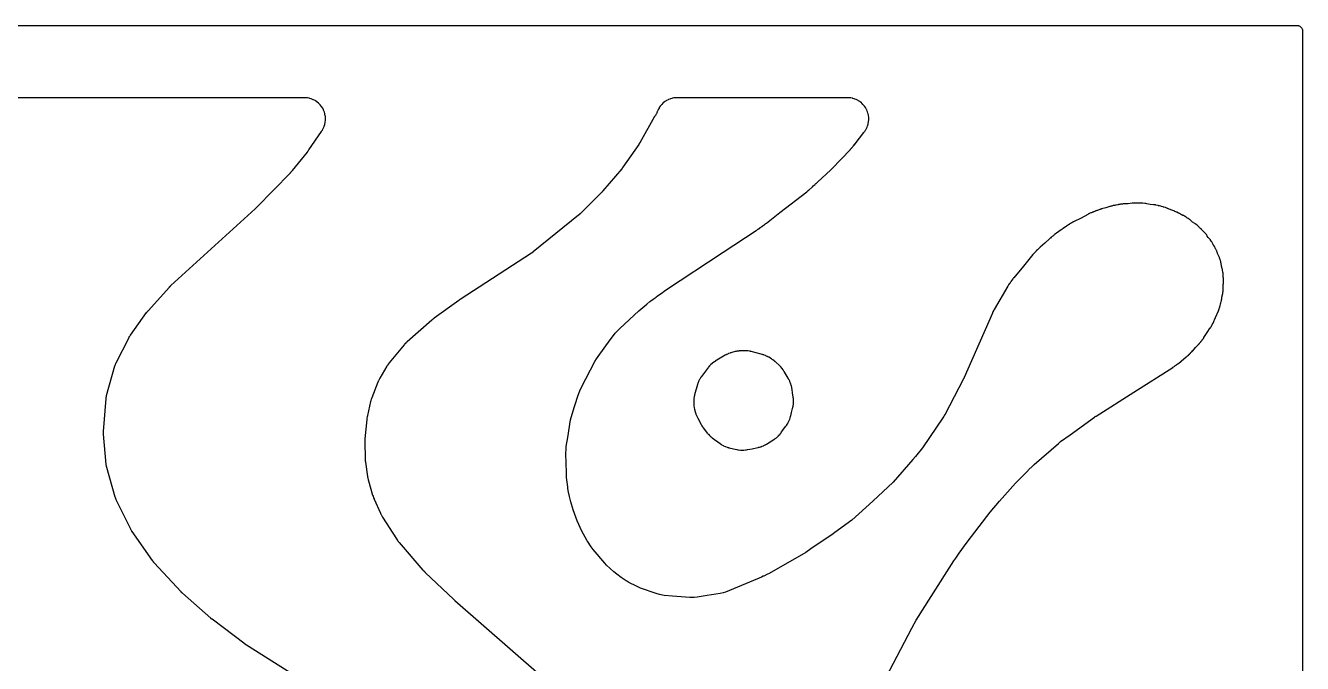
# Model space of a CAD drawing. Header units: millimetres. Extents: x 0 to 300, y 0 to 300.
# Drawn here: x 150 to 300, y 225 to 300.1 of the extents above; entities that cross this region are included whole.
import ezdxf

# ---------------------------------------------------------------- set-up
doc = ezdxf.new("R2010")
doc.units = ezdxf.units.MM
doc.layers.add('CUT', color=7, linetype='CONTINUOUS')

msp = doc.modelspace()

# ---------------------------------------------------------------- linework, layer by layer
at = {"layer": 'CUT'}
for points in [[(1.4375, 300.0625), (298.5476, 300.0625), (299.4329, 300.0625), (299.5063, 300.0589), (299.5645, 300.0503), (299.6216, 300.036), (299.6769, 300.0162), (299.7301, 299.991), (299.7805, 299.9608), (299.8278, 299.9257), (299.8714, 299.8863), (299.9108, 299.8427), (299.9459, 299.7954), (299.9761, 299.745), (300.0013, 299.6918), (300.0211, 299.6365), (300.0354, 299.5794), (300.044, 299.5212), (300.0476, 299.4478), (300.0476, 298.5625), (300.0476, 1.4375)], [(191.7702, 217.1876), (175.9611, 227.1749), (175.9532, 227.1799), (175.9348, 227.1918), (175.927, 227.1969), (175.9175, 227.2032), (175.9097, 227.2084), (175.8916, 227.2207), (175.8839, 227.2259), (175.872, 227.2342), (175.8643, 227.2395), (175.8465, 227.2521), (175.8389, 227.2576), (175.8296, 227.2643), (175.822, 227.2698), (175.8045, 227.2828), (175.7969, 227.2884), (171.9071, 230.225), (171.9014, 230.2293), (171.8882, 230.2395), (171.8825, 230.2438), (171.8693, 230.2542), (171.8623, 230.2597), (171.8461, 230.2725), (171.8392, 230.2781), (171.8287, 230.2866), (171.822, 230.2922), (171.8063, 230.3052), (171.7996, 230.3108), (171.7959, 230.3139), (171.788, 230.3206), (171.7696, 230.3365), (171.7618, 230.3434), (168.4379, 233.2869), (168.4294, 233.2946), (168.4095, 233.3126), (168.4011, 233.3204), (168.3909, 233.3299), (168.3826, 233.3377), (168.3633, 233.3561), (168.3551, 233.3641), (168.3426, 233.3764), (168.3344, 233.3845), (168.3156, 233.4034), (168.3076, 233.4116), (168.2979, 233.4216), (168.29, 233.4299), (168.2716, 233.4493), (168.2638, 233.4577), (165.1124, 236.88), (165.1024, 236.891), (165.0794, 236.9169), (165.0696, 236.9281), (165.0577, 236.9418), (165.0481, 236.9531), (165.0259, 236.9798), (165.0165, 236.9913), (165.0022, 237.0091), (164.9929, 237.0207), (164.9716, 237.0481), (164.9626, 237.0599), (164.9517, 237.0744), (164.9428, 237.0863), (164.9224, 237.1144), (164.9138, 237.1265), (162.5063, 240.556), (162.5023, 240.5618), (162.4928, 240.5756), (162.4887, 240.5815), (162.4877, 240.5829), (162.4724, 240.6064), (162.4373, 240.6616), (162.4255, 240.6809), (162.4088, 240.7104), (162.3701, 240.7822), (162.354, 240.8135), (160.6554, 244.2793), (160.651, 244.2884), (160.6444, 244.3023), (160.628, 244.3387), (160.6019, 244.4003), (160.5908, 244.428), (160.5902, 244.4296), (160.5799, 244.4576), (160.5579, 244.521), (160.5457, 244.5589), (160.5413, 244.5737), (160.5385, 244.5832), (159.5364, 248.0871), (159.5335, 248.0972), (159.5292, 248.1129), (159.5191, 248.1538), (159.5036, 248.2231), (159.4973, 248.254), (159.4969, 248.2557), (159.4917, 248.2868), (159.4811, 248.357), (159.4758, 248.3988), (159.4741, 248.415), (159.4731, 248.4255), (159.1469, 251.9877), (159.1461, 251.9973), (159.1446, 252.0155), (159.1429, 252.0414), (159.1412, 252.0736), (159.1402, 252.1026), (159.1397, 252.1283), (159.1395, 252.1411), (159.1395, 252.1467), (159.1398, 252.1758), (159.1416, 252.241), (159.1434, 252.2797), (159.1445, 252.2946), (159.1452, 252.3043), (159.4603, 256.1934), (159.4612, 256.2041), (159.4628, 256.2208), (159.4678, 256.2637), (159.478, 256.3358), (159.4832, 256.3678), (159.4835, 256.3695), (159.4897, 256.4013), (159.5051, 256.4724), (159.5153, 256.5144), (159.5196, 256.5306), (159.5224, 256.541), (160.503, 260.0439), (160.5061, 260.0545), (160.5109, 260.0709), (160.5243, 260.113), (160.5487, 260.1833), (160.5602, 260.2144), (160.5608, 260.216), (160.5734, 260.2467), (160.6029, 260.315), (160.6215, 260.3551), (160.629, 260.3704), (160.6339, 260.3803), (162.157, 263.3834), (162.1602, 263.3896), (162.1677, 263.4042), (162.1709, 263.4104), (162.1717, 263.4119), (162.1849, 263.4361), (162.2165, 263.4919), (162.2278, 263.511), (162.2455, 263.5391), (162.2897, 263.6058), (162.3092, 263.6342), (164.2167, 266.2911), (164.2241, 266.3013), (164.2416, 266.325), (164.2492, 266.3351), (164.2584, 266.3472), (164.2661, 266.3571), (164.2841, 266.3802), (164.2919, 266.39), (164.3041, 266.405), (164.312, 266.4148), (164.3308, 266.4373), (164.3388, 266.447), (164.3488, 266.4586), (164.357, 266.4681), (164.3764, 266.4902), (164.3847, 266.4995), (166.921, 269.3085), (166.9283, 269.3165), (166.9455, 269.335), (166.9529, 269.3429), (166.962, 269.3525), (166.9695, 269.3603), (166.9871, 269.3784), (166.9946, 269.3862), (167.0064, 269.398), (167.0141, 269.4056), (167.0321, 269.4233), (167.0399, 269.4309), (167.0494, 269.44), (167.0573, 269.4474), (167.0757, 269.4647), (167.0837, 269.472), (176.973, 278.5045), (176.979, 278.5101), (177.0207, 278.5492), (177.027, 278.5552), (177.0782, 278.6047), (177.0843, 278.6107), (177.1242, 278.6504), (177.1307, 278.6569), (181.1258, 282.756), (181.1354, 282.766), (181.1966, 282.8317), (181.2059, 282.842), (181.2808, 282.9262), (181.2898, 282.9367), (181.3479, 283.0052), (181.3567, 283.0158), (183.1105, 285.1827), (183.1183, 285.1925), (183.1679, 285.2565), (183.1755, 285.2664), (183.2362, 285.3481), (183.2435, 285.3582), (183.2905, 285.4243), (183.2976, 285.4345), (184.7809, 287.6153), (184.789, 287.6277), (184.8411, 287.7084), (184.8489, 287.7209), (184.879, 287.7702), (184.8938, 287.7958), (184.9844, 287.9622), (185.0101, 288.0154), (185.0829, 288.1875), (185.1032, 288.243), (185.1587, 288.4214), (185.1735, 288.4786), (185.2111, 288.6617), (185.2202, 288.7201), (185.2397, 288.9059), (185.243, 288.9649), (185.2441, 289.1518), (185.2415, 289.2108), (185.2243, 289.3969), (185.2159, 289.4554), (185.1804, 289.6388), (185.1663, 289.6963), (185.113, 289.8753), (185.0933, 289.9311), (185.0226, 290.104), (184.9975, 290.1576), (184.9101, 290.3227), (184.88, 290.3735), (184.7767, 290.5293), (184.7417, 290.5769), (184.6236, 290.7217), (184.5841, 290.7656), (184.4523, 290.8982), (184.4087, 290.938), (184.2645, 291.0569), (184.2171, 291.0922), (184.062, 291.1964), (184.0114, 291.2269), (183.8467, 291.3153), (183.7934, 291.3406), (183.6208, 291.4124), (183.5652, 291.4324), (183.3865, 291.4868), (183.3291, 291.5012), (183.1459, 291.5378), (183.0874, 291.5465), (182.8989, 291.5652), (182.8694, 291.5673), (182.8118, 291.5702), (182.797, 291.5707), (182.701, 291.5731), (182.6862, 291.5733), (123.3608, 291.5733)], [(251.1285, 223.4268), (254.1497, 229.1794), (254.6546, 230.1228), (256.4031, 232.8923), (259.0604, 237.1011), (259.2972, 237.4287), (259.7057, 237.9938), (260.5402, 239.1483), (261.1559, 239.9825), (263.3498, 242.8216), (264.4456, 244.1054), (266.0167, 245.9019), (266.338, 246.2421), (266.7913, 246.7222), (267.6457, 247.5716), (267.802, 247.727), (267.8699, 247.7946), (267.9072, 247.8316), (268.2923, 248.2045), (268.5354, 248.44), (271.3658, 250.909), (271.4852, 251.0068), (271.5019, 251.0206), (271.5137, 251.0302), (271.6234, 251.1201), (272.7323, 251.9215), (275.604, 253.9968), (275.7001, 254.0636), (275.744, 254.0942), (275.7732, 254.1145), (275.7983, 254.132), (280.2355, 256.9577), (284.814, 259.8533), (284.8281, 259.8625), (284.9189, 259.9235), (284.9327, 259.9331), (285.0066, 259.9859), (285.0445, 260.0129), (285.058, 260.0229), (285.1406, 260.0854), (285.1782, 260.1112), (285.195, 260.1231), (285.3301, 260.2227), (285.3464, 260.2352), (285.4513, 260.3183), (285.4672, 260.3314), (285.784, 260.6006), (286.3908, 261.0869), (286.4063, 261.0998), (286.5055, 261.1849), (286.5206, 261.1983), (286.6414, 261.3093), (286.6472, 261.3148), (286.6508, 261.3181), (286.6654, 261.332), (286.759, 261.424), (286.7731, 261.4384), (286.7885, 261.4546), (286.8885, 261.5457), (286.9038, 261.5602), (287.0264, 261.6802), (287.0412, 261.6952), (287.1356, 261.7942), (287.1498, 261.8097), (287.4822, 262.184), (287.8402, 262.5599), (287.8478, 262.5681), (287.9004, 262.6254), (287.9081, 262.634), (287.9418, 262.6722), (287.9577, 262.691), (287.959, 262.6926), (287.9664, 262.7013), (288.0626, 262.8199), (288.0771, 262.8386), (288.1016, 262.8713), (288.1082, 262.8803), (288.1408, 262.9256), (288.1661, 262.9541), (288.174, 262.9632), (288.2248, 263.0227), (288.2325, 263.0319), (288.2623, 263.0683), (288.2771, 263.0872), (288.3712, 263.2121), (288.3853, 263.2316), (288.4121, 263.2702), (288.4189, 263.2802), (288.4621, 263.3454), (288.4687, 263.3555), (288.8409, 263.9417), (289.2176, 264.4889), (289.2255, 264.5007), (289.2756, 264.5773), (289.2832, 264.5892), (289.3123, 264.636), (289.3266, 264.6603), (289.3441, 264.6917), (289.4158, 264.8202), (289.429, 264.8451), (289.4535, 264.8943), (289.4597, 264.907), (289.4845, 264.9598), (289.4934, 264.9746), (289.5013, 264.9883), (289.5315, 265.0419), (289.5463, 265.0698), (289.6373, 265.2533), (289.6506, 265.2819), (289.675, 265.3384), (289.6811, 265.3529), (289.7193, 265.448), (289.7249, 265.4628), (289.818, 265.7135), (290.1658, 266.5018), (290.1717, 266.5156), (290.209, 266.6062), (290.2145, 266.6203), (290.2356, 266.6752), (290.2456, 266.7037), (290.3063, 266.8899), (290.3092, 266.8996), (290.3109, 266.9049), (290.3195, 266.9339), (290.3349, 266.991), (290.3387, 267.0056), (290.3619, 267.1013), (290.3653, 267.116), (290.4024, 267.2876), (290.4046, 267.2937), (290.4088, 267.3054), (290.4353, 267.3815), (290.4393, 267.3932), (290.4542, 267.4393), (290.4614, 267.4631), (290.5042, 267.6162), (290.5156, 267.6645), (290.5457, 267.8206), (290.5498, 267.8451), (290.557, 267.893), (290.5587, 267.9053), (290.569, 267.9852), (290.5705, 267.9975), (290.5845, 268.1275), (290.6734, 268.5356), (290.6766, 268.5513), (290.6961, 268.6541), (290.6989, 268.67), (290.709, 268.732), (290.7133, 268.7639), (290.7356, 268.9719), (290.7382, 269.004), (290.7416, 269.0667), (290.7422, 269.0828), (290.745, 269.1874), (290.7452, 269.2035), (290.7451, 269.6169), (290.7564, 269.7213), (290.7577, 269.7346), (290.7651, 269.8212), (290.7661, 269.8345), (290.7693, 269.8867), (290.7704, 269.9134), (290.7736, 270.0847), (290.7721, 270.1382), (290.76, 270.3092), (290.7575, 270.3358), (290.7515, 270.3877), (290.7498, 270.4009), (290.745, 270.4361), (290.7449, 270.4982), (290.7448, 270.5119), (290.7427, 270.6008), (290.7423, 270.6145), (290.7398, 270.6679), (290.7379, 270.6952), (290.7219, 270.8698), (290.7144, 270.924), (290.6889, 271.0622), (290.6876, 271.0754), (290.6644, 271.2645), (290.6542, 271.3231), (290.6123, 271.5091), (290.605, 271.5379), (290.5895, 271.5939), (290.5853, 271.6081), (290.5571, 271.7006), (290.5526, 271.7148), (290.528, 271.789), (290.4814, 272.0779), (290.479, 272.0917), (290.4623, 272.1813), (290.4596, 272.1951), (290.4484, 272.2487), (290.442, 272.276), (290.3969, 272.45), (290.3803, 272.5036), (290.3192, 272.6726), (290.309, 272.6988), (290.288, 272.7493), (290.2825, 272.7622), (290.2456, 272.8456), (290.2398, 272.8583), (290.1286, 273.0941), (290.1114, 273.1555), (290.107, 273.1701), (290.0777, 273.2652), (290.073, 273.2798), (290.0539, 273.3364), (290.0434, 273.3652), (289.9714, 273.5477), (289.946, 273.6034), (289.8557, 273.7776), (289.841, 273.8045), (289.8383, 273.809), (289.7938, 273.908), (289.7658, 273.9625), (289.6674, 274.1323), (289.6514, 274.1585), (289.6188, 274.2086), (289.6103, 274.2213), (289.5688, 274.2819), (289.5644, 274.2912), (289.5582, 274.3039), (289.5172, 274.3858), (289.5108, 274.3983), (289.485, 274.4469), (289.4713, 274.4715), (289.3793, 274.6268), (289.3484, 274.6739), (289.2422, 274.82), (289.2252, 274.8424), (289.1908, 274.8853), (289.1818, 274.8962), (289.123, 274.9663), (289.1138, 274.977), (288.9827, 275.1258), (288.8671, 275.3022), (288.8593, 275.3137), (288.8081, 275.388), (288.8001, 275.3994), (288.7683, 275.4433), (288.7516, 275.4654), (288.6407, 275.6046), (288.6042, 275.6463), (288.4809, 275.7746), (288.4789, 275.7767), (288.4713, 275.7858), (288.3552, 275.9184), (288.3172, 275.9581), (288.1895, 276.0796), (288.1691, 276.0981), (288.1285, 276.1333), (288.118, 276.1422), (288.0492, 276.1991), (288.0385, 276.2078), (288.0088, 276.2313), (287.9728, 276.2721), (287.9639, 276.282), (287.9052, 276.3457), (287.8961, 276.3555), (287.8599, 276.393), (287.841, 276.4118), (287.717, 276.5295), (287.6768, 276.5645), (287.5429, 276.6708), (287.5216, 276.6869), (287.4794, 276.7174), (287.4685, 276.7251), (287.3972, 276.7743), (287.3861, 276.7818), (287.1409, 276.9431), (286.9257, 277.1293), (286.9156, 277.1378), (286.8497, 277.1923), (286.8394, 277.2006), (286.7991, 277.2325), (286.778, 277.2484), (286.6412, 277.3472), (286.5972, 277.3761), (286.4521, 277.4626), (286.4292, 277.4756), (286.4246, 277.478), (286.4092, 277.4892), (286.3875, 277.5041), (286.2462, 277.5969), (286.2009, 277.6238), (286.052, 277.7038), (286.0285, 277.7158), (285.9821, 277.7381), (285.9701, 277.7437), (285.8921, 277.7792), (285.8801, 277.7845), (285.8279, 277.8069), (285.7249, 277.8746), (285.7094, 277.8845), (285.6078, 277.947), (285.592, 277.9563), (285.5299, 277.9919), (285.4975, 278.0092), (285.2839, 278.1149), (285.2505, 278.1302), (285.1845, 278.158), (285.1675, 278.1648), (285.0562, 278.2077), (285.039, 278.214), (284.5681, 278.3791), (284.2879, 278.5143), (284.2763, 278.5198), (284.2003, 278.5545), (284.1885, 278.5597), (284.1424, 278.5796), (284.1186, 278.5892), (283.9646, 278.6479), (283.9158, 278.6641), (283.7573, 278.7094), (283.7324, 278.7159), (283.6836, 278.7276), (283.6711, 278.7305), (283.6529, 278.7344), (283.6499, 278.7356), (283.6254, 278.7443), (283.467, 278.7965), (283.4169, 278.8106), (283.2545, 278.8489), (283.2291, 278.8543), (283.1791, 278.8638), (283.1707, 278.8653), (283.1573, 278.8695), (283.1401, 278.8747), (283.0726, 278.8939), (283.0377, 278.9027), (282.8093, 278.9531), (282.774, 278.9598), (282.7046, 278.9708), (282.6868, 278.9733), (282.5708, 278.9881), (282.5529, 278.9901), (282.1467, 279.0297), (281.7718, 279.1028), (281.7548, 279.1058), (281.6437, 279.1242), (281.6266, 279.1268), (281.5596, 279.1358), (281.5252, 279.1395), (281.3008, 279.1568), (281.2662, 279.1585), (281.1987, 279.1598), (281.1814, 279.1599), (281.1484, 279.1596), (281.1229, 279.1626), (281.106, 279.1643), (281.04, 279.1701), (281.0061, 279.1722), (280.7855, 279.1791), (280.7515, 279.1792), (280.6853, 279.1775), (280.6683, 279.1769), (280.6314, 279.1749), (280.5977, 279.1773), (280.5811, 279.1782), (280.5165, 279.1809), (280.4833, 279.1813), (280.2679, 279.1784), (280.2348, 279.1771), (280.1702, 279.1726), (280.1537, 279.1712), (280.0464, 279.1609), (280.0299, 279.159), (279.5671, 279.1013), (279.1077, 279.0836), (279.0922, 279.0828), (278.9914, 279.0764), (278.9759, 279.0752), (278.9156, 279.0697), (278.8847, 279.0661), (278.685, 279.0375), (278.6543, 279.0323), (278.5948, 279.0207), (278.5796, 279.0175), (278.5109, 279.0021), (278.4572, 278.9964), (278.4422, 278.9946), (278.3835, 278.9868), (278.3536, 278.982), (278.16, 278.9462), (278.1304, 278.94), (278.0729, 278.9263), (278.0582, 278.9226), (277.9825, 278.9026), (277.9218, 278.8935), (277.9072, 278.8911), (277.8504, 278.8812), (277.8214, 278.8754), (277.6343, 278.833), (277.6056, 278.8258), (277.5501, 278.8103), (277.5359, 278.8062), (277.4441, 278.7781), (277.43, 278.7736), (276.9252, 278.6057), (276.4383, 278.4837), (276.4239, 278.4799), (276.3306, 278.4541), (276.3163, 278.4499), (276.2607, 278.433), (276.2324, 278.4236), (276.0503, 278.3582), (276.0226, 278.3475), (275.9689, 278.3251), (275.9552, 278.3192), (275.9084, 278.2984), (275.8986, 278.2955), (275.8847, 278.2913), (275.795, 278.2627), (275.7812, 278.2582), (275.7277, 278.2397), (275.7005, 278.2296), (275.5257, 278.1597), (275.4991, 278.1483), (275.4476, 278.1248), (275.4345, 278.1186), (275.3788, 278.0915), (275.3609, 278.0855), (275.3476, 278.0809), (275.2611, 278.0499), (275.2479, 278.045), (275.1964, 278.0251), (275.1702, 278.0143), (275.0022, 277.9402), (274.9766, 277.9282), (274.9272, 277.9036), (274.9146, 277.8971), (274.8334, 277.8542), (274.821, 277.8475), (274.0364, 277.4091), (273.2255, 277.0233), (273.2155, 277.0184), (273.1455, 276.9835), (273.1351, 276.9781), (273.0897, 276.9544), (273.068, 276.9425), (272.9346, 276.8655), (272.9143, 276.8532), (272.8794, 276.8312), (272.87, 276.8251), (272.8054, 276.7827), (272.795, 276.7757), (272.683, 276.6986), (272.6364, 276.6734), (272.6264, 276.6679), (272.5827, 276.6432), (272.5619, 276.6309), (272.4339, 276.5516), (272.4143, 276.539), (272.3809, 276.5164), (272.3719, 276.5102), (272.31, 276.4668), (272.3, 276.4597), (272.1662, 276.3617), (272.1546, 276.3548), (272.1421, 276.3472), (272.0937, 276.317), (272.0693, 276.3009), (271.9133, 276.1926), (271.8897, 276.1754), (271.8445, 276.1406), (271.833, 276.1315), (271.7592, 276.0718), (271.7479, 276.0625), (271.7038, 276.025), (271.1478, 275.6425), (271.1336, 275.6324), (271.0427, 275.5659), (271.0289, 275.5555), (270.9172, 275.4688), (270.9037, 275.4579), (270.8167, 275.3863), (270.8035, 275.375), (270.7247, 275.3062), (270.6475, 275.2497), (270.6339, 275.2394), (270.5463, 275.1713), (270.533, 275.1607), (270.4255, 275.0721), (270.4124, 275.0611), (270.3288, 274.9881), (270.3161, 274.9767), (269.7647, 274.4672), (269.2193, 273.9906), (269.2115, 273.9837), (269.1575, 273.9347), (269.1495, 273.9274), (269.1146, 273.8946), (269.0981, 273.8785), (268.9972, 273.7763), (268.982, 273.7602), (268.956, 273.7319), (268.949, 273.7241), (268.9012, 273.6701), (268.898, 273.6664), (268.7739, 273.5517), (268.7581, 273.5366), (268.6572, 273.4363), (268.642, 273.4206), (268.5202, 273.2904), (268.5055, 273.2741), (268.4988, 273.2664), (268.4919, 273.259), (268.4554, 273.2178), (268.4462, 273.2072), (268.3871, 273.1373), (268.3781, 273.1265), (267.2696, 271.7518), (266.1116, 270.3902), (266.1037, 270.3807), (266.0531, 270.3187), (266.0454, 270.3091), (266.0158, 270.2711), (266.001, 270.2514), (265.9077, 270.1214), (265.8937, 270.1011), (265.8673, 270.0609), (265.8606, 270.0505), (265.818, 269.9827), (265.8116, 269.9722), (265.7473, 269.8652), (265.6985, 269.8047), (265.6919, 269.7964), (265.6463, 269.7378), (265.6396, 269.729), (265.6104, 269.69), (265.5967, 269.671), (265.5137, 269.5506), (265.5104, 269.5456), (265.5084, 269.5428), (265.496, 269.5239), (265.475, 269.4909), (265.4694, 269.4819), (265.4312, 269.4194), (265.4251, 269.4091), (263.8138, 266.6486), (263.8052, 266.6334), (263.7512, 266.5343), (263.7431, 266.5189), (263.6788, 266.3925), (263.6712, 266.3769), (263.6229, 266.2748), (263.6157, 266.259), (263.6156, 266.2587), (263.6063, 266.2375), (260.2968, 258.6732), (260.2943, 258.6674), (260.2882, 258.6538), (260.2856, 258.648), (260.2794, 258.6344), (260.2762, 258.6273), (260.2684, 258.6106), (260.2651, 258.6035), (260.2599, 258.5926), (260.2565, 258.5856), (260.2486, 258.5693), (260.2452, 258.5623), (260.2433, 258.5586), (260.2391, 258.5503), (260.2293, 258.531), (260.2251, 258.5228), (258.0079, 254.2834), (258.002, 254.2722), (257.988, 254.2463), (257.9819, 254.2353), (257.9744, 254.222), (257.9682, 254.2111), (257.9536, 254.1857), (257.9472, 254.1748), (257.9373, 254.1582), (257.9308, 254.1475), (257.9154, 254.1225), (257.9087, 254.1118), (257.9005, 254.0989), (257.8937, 254.0883), (257.8776, 254.0637), (257.8707, 254.0533), (255.4048, 250.3998), (254.5606, 249.3896), (254.2626, 249.033), (251.9413, 246.3694), (249.5496, 244.1155), (247.0782, 241.9014), (245.0856, 240.4236), (244.7274, 240.1745), (243.6257, 239.4084), (242.2842, 238.4996), (241.675, 238.0869), (237.3882, 235.6241), (237.0877, 235.4798), (236.7422, 235.3139), (236.725, 235.3057), (236.684, 235.286), (236.484, 235.1899), (232.2354, 233.4354), (231.954, 233.3385), (231.6126, 233.2588), (230.0743, 233.0091), (228.9042, 232.8191), (228.5603, 232.7965), (228.0397, 232.784), (226.0303, 232.9367), (225.0584, 233.0105), (224.4982, 233.1414), (224.1148, 233.2732), (222.2751, 233.9054), (222.0071, 234.0209), (221.7884, 234.1288), (220.9054, 234.5644), (220.64, 234.721), (220.5718, 234.7612), (219.9878, 235.1459), (219.4799, 235.5178), (219.1323, 235.7984), (218.277, 236.5964), (218.0513, 236.8279), (216.6799, 238.4392), (216.4723, 238.7467), (216.015, 239.424), (216.0107, 239.4318), (216.0025, 239.4464), (215.9553, 239.531), (215.3693, 240.5802), (214.8082, 241.8161), (214.3421, 243.1062), (214.089, 244.0288), (213.911, 244.6779), (213.8077, 245.1617), (213.7304, 245.6056), (213.7063, 245.8128), (213.5776, 246.9171), (213.551, 247.2543), (213.514, 248.8398), (213.4993, 249.4702), (213.5332, 250.5448), (213.7034, 251.6029), (214.04, 253.6959), (214.469, 255.1555), (214.5375, 255.3607), (214.9491, 256.5937), (215.1471, 257.0949), (215.3353, 257.5262), (216.8861, 260.5331), (217.0775, 260.8738), (218.1874, 262.3989), (218.4956, 262.8073), (219.3001, 263.8733), (219.7197, 264.3149), (219.8247, 264.4254), (222.0454, 266.5127), (222.9864, 267.2834), (223.3717, 267.5989), (223.4673, 267.6745), (223.7512, 267.8814), (223.8559, 267.9577), (223.9717, 268.0421), (224.0957, 268.1324), (224.153, 268.1742), (224.6684, 268.5499), (224.6859, 268.5626), (225.1918, 268.9313), (231.9875, 273.4202), (235.8411, 275.9493), (235.8499, 275.9552), (235.9106, 275.9966), (235.9199, 276.003), (235.9946, 276.0561), (236.0036, 276.0626), (236.0619, 276.1056), (236.0714, 276.1127), (236.1183, 276.1488), (236.3244, 276.285), (236.3333, 276.2909), (236.3948, 276.3332), (236.4042, 276.3398), (236.4799, 276.3938), (236.489, 276.4005), (236.5479, 276.4444), (236.5575, 276.4516), (236.6674, 276.5369), (236.7857, 276.6138), (236.7975, 276.6217), (236.874, 276.6741), (236.8857, 276.6823), (236.9801, 276.7504), (236.9916, 276.7589), (237.0655, 276.8148), (237.0767, 276.8236), (238.6217, 278.0526), (241.7866, 280.5073), (241.7961, 280.5148), (241.8577, 280.5646), (241.8671, 280.5724), (241.9431, 280.6365), (241.9524, 280.6444), (242.0119, 280.6967), (242.021, 280.7048), (242.4561, 281.1029), (242.564, 281.1887), (242.5776, 281.1999), (242.6651, 281.2738), (242.6784, 281.2854), (242.7855, 281.3813), (242.7984, 281.3933), (242.8814, 281.4722), (242.894, 281.4845), (243.0972, 281.6894), (244.5732, 283.0395), (244.5804, 283.0462), (244.6301, 283.0933), (244.6377, 283.1006), (244.6987, 283.1603), (244.706, 283.1676), (244.7534, 283.2156), (244.7611, 283.2236), (246.9203, 285.4945), (246.93, 285.5049), (246.9917, 285.573), (246.9918, 285.573), (247.0011, 285.5836), (247.0767, 285.6709), (247.0858, 285.6817), (247.1443, 285.7527), (247.1531, 285.7637), (247.2175, 285.8457), (247.2732, 285.9053), (247.2856, 285.919), (247.3846, 286.032), (247.3966, 286.046), (247.4727, 286.1385), (247.4842, 286.1529), (248.5223, 287.4947), (248.531, 287.5063), (248.587, 287.5824), (248.5955, 287.5942), (248.628, 287.6408), (248.6441, 287.665), (248.7433, 287.8227), (248.7718, 287.8733), (248.8542, 288.0376), (248.8777, 288.0908), (248.9437, 288.2623), (248.962, 288.3175), (249.0111, 288.4946), (249.0239, 288.5513), (249.0557, 288.7323), (249.063, 288.79), (249.0771, 288.9732), (249.0788, 289.0313), (249.0751, 289.2151), (249.0711, 289.2731), (249.0497, 289.4556), (249.0401, 289.513), (249.0011, 289.6926), (248.986, 289.7487), (248.9298, 289.9237), (248.9094, 289.9781), (248.8365, 290.1468), (248.8109, 290.199), (248.722, 290.3599), (248.6915, 290.4094), (248.5875, 290.5609), (248.5523, 290.6072), (248.4341, 290.7479), (248.3946, 290.7906), (248.2634, 290.9192), (248.2199, 290.9578), (248.0769, 291.0732), (248.0299, 291.1074), (247.8763, 291.2084), (247.8262, 291.2379), (247.6636, 291.3236), (247.6109, 291.3481), (247.4408, 291.4176), (247.386, 291.4369), (247.2099, 291.4896), (247.1535, 291.5036), (246.9731, 291.539), (246.9156, 291.5474), (246.7301, 291.5654), (246.7011, 291.5675), (246.6444, 291.5703), (246.6299, 291.5708), (246.5355, 291.5731), (246.5209, 291.5733), (246.5118, 291.5733), (226.6366, 291.5733), (226.6221, 291.5731), (226.5275, 291.5708), (226.513, 291.5703), (226.4562, 291.5675), (226.4272, 291.5654), (226.2416, 291.5474), (226.184, 291.5389), (226.0036, 291.5035), (225.9471, 291.4895), (225.7709, 291.4367), (225.716, 291.4173), (225.5458, 291.3478), (225.493, 291.3232), (225.3303, 291.2374), (225.2802, 291.2078), (225.1266, 291.1067), (225.0796, 291.0724), (224.9365, 290.9569), (224.893, 290.9182), (224.7617, 290.7894), (224.7222, 290.7467), (224.6041, 290.6057), (224.5689, 290.5594), (224.4649, 290.4076), (224.4344, 290.3581), (224.3456, 290.197), (224.32, 290.1448), (224.2462, 289.9735), (224.2354, 289.9465), (224.2169, 289.8971), (224.2099, 289.8786), (224.2018, 289.8579), (224.1873, 289.8219), (224.16, 289.761), (224.1218, 289.6835), (224.0875, 289.6205), (224.0643, 289.5816), (224.0501, 289.5585), (224.0103, 289.4962), (224.0048, 289.4875), (223.9641, 289.4212), (223.9591, 289.4129), (223.9274, 289.3594), (223.9223, 289.3506), (222.1635, 286.2618), (222.1586, 286.2532), (222.1469, 286.2332), (222.1418, 286.2247), (222.1356, 286.2143), (222.1305, 286.2058), (222.1183, 286.1861), (222.1131, 286.1776), (222.105, 286.1647), (222.0996, 286.1563), (222.0871, 286.1368), (222.0816, 286.1285), (222.075, 286.1184), (222.0695, 286.1102), (222.0565, 286.091), (222.0509, 286.0828), (220.194, 283.4024), (220.1879, 283.3937), (220.1735, 283.3734), (220.1673, 283.3647), (220.1596, 283.3542), (220.1533, 283.3456), (220.1384, 283.3257), (220.132, 283.3172), (220.122, 283.3042), (220.1155, 283.2957), (220.1002, 283.2762), (220.0935, 283.2678), (220.0854, 283.2577), (220.0787, 283.2494), (220.0628, 283.2302), (220.056, 283.222), (217.847, 280.6025), (217.8407, 280.5951), (217.8259, 280.5779), (217.8195, 280.5705), (217.8116, 280.5616), (217.8052, 280.5544), (217.79, 280.5375), (217.7834, 280.5303), (217.7733, 280.5192), (217.7666, 280.5121), (217.7511, 280.4956), (217.7444, 280.4885), (217.7361, 280.4799), (217.7294, 280.473), (217.7135, 280.4568), (217.7066, 280.4499), (215.1571, 277.9089), (215.1488, 277.9008), (215.1293, 277.8818), (215.1209, 277.8738), (215.1106, 277.864), (215.102, 277.8561), (215.0821, 277.8376), (215.0735, 277.8298), (215.0601, 277.8178), (215.0514, 277.8101), (215.031, 277.7922), (215.0221, 277.7846), (215.0113, 277.7754), (215.0024, 277.7679), (214.9815, 277.7505), (214.9725, 277.7431), (209.6623, 273.4472), (209.6532, 273.4399), (209.6318, 273.4231), (209.6226, 273.4159), (209.6113, 273.4073), (209.602, 273.4002), (209.5802, 273.3839), (209.5708, 273.377), (209.5562, 273.3665), (209.5468, 273.3597), (209.5245, 273.344), (209.515, 273.3373), (209.5032, 273.3292), (209.4936, 273.3227), (209.471, 273.3075), (209.4612, 273.3011), (201.0494, 267.8317), (201.0438, 267.8281), (201.0052, 267.8023), (200.9992, 267.7983), (200.9514, 267.7656), (200.9456, 267.7616), (200.9082, 267.7354), (200.9021, 267.731), (198.0127, 265.6517), (198.0006, 265.6428), (197.923, 265.5839), (197.9112, 265.5747), (197.8156, 265.4984), (197.804, 265.4889), (197.7294, 265.4263), (197.7181, 265.4165), (194.8253, 262.8601), (194.8171, 262.8527), (194.7603, 262.8007), (194.7519, 262.7928), (194.7153, 262.758), (194.698, 262.7408), (194.5925, 262.6318), (194.5766, 262.6146), (194.5495, 262.5844), (194.5422, 262.5761), (194.4925, 262.5184), (194.4845, 262.5089), (192.743, 260.4028), (192.7359, 260.3941), (192.6868, 260.3324), (192.6795, 260.3231), (192.6481, 260.282), (192.6334, 260.2619), (192.5443, 260.1347), (192.531, 260.1147), (192.5085, 260.0798), (192.5025, 260.0702), (192.4616, 260.0038), (192.4551, 259.993), (191.6255, 258.5805), (191.6199, 258.5708), (191.5816, 258.5027), (191.576, 258.4925), (191.5517, 258.4474), (191.5405, 258.4254), (191.4733, 258.2869), (191.4633, 258.2653), (191.4468, 258.2276), (191.4425, 258.2173), (191.4128, 258.1459), (191.4081, 258.1343), (190.6806, 256.2728), (190.6768, 256.2629), (190.6511, 256.1936), (190.6473, 256.1832), (190.6313, 256.1374), (190.624, 256.1152), (190.5813, 255.9759), (190.5751, 255.9543), (190.5651, 255.9166), (190.5625, 255.9063), (190.5449, 255.8353), (190.5422, 255.8237), (190.1727, 254.1919), (190.1688, 254.1734), (190.1456, 254.0536), (190.1424, 254.0351), (190.118, 253.8839), (190.1153, 253.8653), (190.0996, 253.7443), (190.0975, 253.7256), (189.8774, 251.4715), (189.8759, 251.4542), (189.8682, 251.3417), (189.8673, 251.3244), (189.8617, 251.183), (189.8613, 251.1656), (189.8601, 251.0529), (189.8601, 251.0355), (189.894, 249.1904), (189.8947, 249.1713), (189.9009, 249.0473), (189.9021, 249.0282), (189.9149, 248.873), (189.9168, 248.854), (189.9309, 248.7307), (189.9334, 248.7117), (190.184, 247.0033), (190.1874, 246.9828), (190.2116, 246.8502), (190.2157, 246.8298), (190.2517, 246.6646), (190.2565, 246.6444), (190.2898, 246.5137), (190.2953, 246.4937), (190.7765, 244.8453), (190.7826, 244.8256), (190.8244, 244.6986), (190.8312, 244.6792), (190.8892, 244.5218), (190.8966, 244.5026), (190.9471, 244.3788), (190.9551, 244.3598), (191.6862, 242.7281), (191.6956, 242.7081), (191.7591, 242.5794), (191.7692, 242.5598), (191.8547, 242.4014), (191.8656, 242.3821), (191.9383, 242.2584), (191.9499, 242.2396), (193.575, 239.6958), (193.5869, 239.6779), (193.6665, 239.5625), (193.6791, 239.545), (193.7842, 239.4041), (193.7974, 239.387), (193.8851, 239.2777), (193.8989, 239.2611), (196.6967, 236.0212), (196.7066, 236.01), (196.7716, 235.9383), (196.7818, 235.9274), (196.8657, 235.8395), (196.8761, 235.8289), (196.9446, 235.7605), (196.9553, 235.7501), (200.3353, 232.5428), (200.3395, 232.5388), (200.3694, 232.511), (200.374, 232.5067), (200.4116, 232.4725), (200.4162, 232.4683), (200.4462, 232.4416), (200.4511, 232.4372), (210.3575, 223.7895)]]:
    msp.add_lwpolyline(points, dxfattribs=at)
msp.add_lwpolyline([(228.5068, 255.805), (228.5096, 255.6981), (228.5103, 255.6817), (228.5208, 255.4866), (228.5217, 255.4737), (228.5281, 255.3895), (228.5292, 255.3765), (228.5341, 255.326), (228.5372, 255.3002), (228.5605, 255.1353), (228.57, 255.0842), (228.6076, 254.9219), (228.614, 254.8967), (228.6275, 254.8478), (228.6311, 254.8353), (228.6555, 254.7544), (228.6593, 254.742), (228.776, 254.3826), (228.7802, 254.3701), (228.8085, 254.2891), (228.813, 254.2767), (228.8311, 254.2283), (228.8409, 254.2038), (228.908, 254.0458), (228.9188, 254.0218), (228.9411, 253.9752), (228.9469, 253.9634), (228.9857, 253.8867), (228.9917, 253.875), (229.3757, 253.1551), (229.3818, 253.144), (229.4221, 253.0721), (229.4284, 253.0611), (229.4536, 253.0184), (229.4669, 252.9968), (229.5564, 252.8585), (229.5707, 252.8375), (229.5993, 252.797), (229.6068, 252.7868), (229.6559, 252.7206), (229.6635, 252.7105), (230.1082, 252.1365), (230.109, 252.1353), (230.1176, 252.1245), (230.1741, 252.0549), (230.183, 252.0443), (230.2179, 252.0032), (230.2363, 251.9826), (230.357, 251.8533), (230.3965, 251.8148), (230.5285, 251.6971), (230.5496, 251.6792), (230.5914, 251.6453), (230.6022, 251.6367), (230.6732, 251.5818), (230.6842, 251.5735), (231.6111, 250.8895), (231.6127, 250.8883), (231.625, 250.8795), (231.7058, 250.823), (231.7183, 250.8144), (231.7677, 250.7817), (231.7934, 250.7656), (231.9607, 250.6665), (232.0144, 250.6383), (232.1885, 250.5578), (232.2448, 250.5351), (232.4286, 250.4717), (232.4575, 250.4625), (232.5144, 250.446), (232.529, 250.442), (232.6244, 250.417), (232.6392, 250.4133), (233.5657, 250.1953), (233.5814, 250.1919), (233.6839, 250.1706), (233.6997, 250.1676), (233.7615, 250.1565), (233.7934, 250.1517), (233.9981, 250.1262), (234.0231, 250.1245), (234.0248, 250.1243), (234.0408, 250.1232), (234.0528, 250.1224), (234.056, 250.122), (234.1219, 250.118), (234.3307, 250.1167), (234.3967, 250.1199), (234.6072, 250.1419), (234.64, 250.1463), (234.7036, 250.1565), (234.7199, 250.1593), (234.8254, 250.1792), (234.8416, 250.1825), (235.3619, 250.2957), (236.055, 250.435), (236.0678, 250.4377), (236.1503, 250.4562), (236.163, 250.4592), (236.2124, 250.4713), (236.2375, 250.4781), (236.3977, 250.5251), (236.447, 250.5419), (236.5042, 250.5642), (236.5089, 250.5656), (236.5579, 250.583), (236.7103, 250.6444), (236.7576, 250.666), (236.906, 250.7414), (236.929, 250.7537), (236.9732, 250.7786), (236.9844, 250.7851), (237.0571, 250.8282), (237.0682, 250.8349), (237.928, 251.3701), (237.9395, 251.3775), (238.0137, 251.426), (238.025, 251.4336), (238.0689, 251.4638), (238.0911, 251.4797), (238.2305, 251.5852), (238.2725, 251.6201), (238.4, 251.7362), (238.4386, 251.7747), (238.483, 251.8232), (238.4908, 251.8306), (238.5306, 251.8724), (238.6517, 252.0123), (238.6701, 252.0346), (238.7049, 252.0789), (238.7136, 252.0904), (238.7698, 252.1656), (238.7783, 252.1773), (238.8453, 252.2718), (239.344, 252.9273), (239.3525, 252.9388), (239.4071, 253.0143), (239.4154, 253.026), (239.4471, 253.0722), (239.4628, 253.0962), (239.5596, 253.2524), (239.5874, 253.3025), (239.6677, 253.465), (239.6907, 253.5175), (239.6972, 253.5346), (239.772, 253.7021), (239.7934, 253.7572), (239.8533, 253.937), (239.8619, 253.9653), (239.8774, 254.0209), (239.8812, 254.0352), (239.9048, 254.1284), (239.9082, 254.1427), (240.0016, 254.5548), (240.1325, 255.0316), (240.1362, 255.0457), (240.1591, 255.1378), (240.1624, 255.152), (240.1748, 255.2077), (240.1805, 255.2363), (240.2123, 255.4208), (240.2194, 255.4788), (240.2329, 255.6629), (240.234, 255.7067), (240.2377, 255.757), (240.2426, 255.9435), (240.2412, 256.0025), (240.2276, 256.1911), (240.2247, 256.2205), (240.2177, 256.2777), (240.2158, 256.2923), (240.2018, 256.3872), (240.1995, 256.4018), (240.1242, 256.838), (240.0706, 257.2776), (240.0686, 257.2923), (240.0545, 257.3877), (240.0522, 257.4023), (240.0423, 257.4594), (240.0366, 257.4885), (239.995, 257.674), (239.9792, 257.7311), (239.9203, 257.9092), (239.8999, 257.962), (239.8892, 257.9947), (239.8225, 258.1683), (239.7987, 258.2221), (239.7141, 258.3906), (239.7003, 258.4166), (239.672, 258.4666), (239.6647, 258.4793), (239.6156, 258.5614), (239.6079, 258.574), (239.3602, 258.9664), (239.1235, 259.3826), (239.1158, 259.3957), (239.065, 259.4801), (239.057, 259.493), (239.0252, 259.5429), (239.0082, 259.568), (238.8956, 259.7264), (238.858, 259.774), (238.73, 259.9201), (238.7095, 259.9424), (238.6683, 259.9849), (238.6576, 259.9957), (238.5873, 260.0647), (238.5763, 260.0752), (238.1504, 260.4723), (238.139, 260.4827), (238.0643, 260.5488), (238.0527, 260.5589), (238.0068, 260.5975), (237.9828, 260.6166), (237.8237, 260.7371), (237.7988, 260.755), (237.7492, 260.7887), (237.7364, 260.7971), (237.6524, 260.8511), (237.6394, 260.8593), (237.3412, 261.0403), (237.3289, 261.0476), (237.2483, 261.0939), (237.2359, 261.1009), (237.1868, 261.1276), (237.1614, 261.1406), (236.9965, 261.2204), (236.9439, 261.2428), (236.7721, 261.3065), (236.7451, 261.3158), (236.6919, 261.3327), (236.6782, 261.3368), (236.589, 261.3628), (236.5752, 261.3667), (236.5556, 261.3719), (236.5449, 261.3751), (236.4565, 261.4007), (236.4429, 261.4045), (235.2595, 261.7171), (235.245, 261.7208), (235.1507, 261.7432), (235.1362, 261.7465), (235.0792, 261.7585), (235.0499, 261.764), (234.8612, 261.7942), (234.802, 261.8007), (234.6112, 261.8121), (234.5814, 261.8131), (234.5232, 261.8137), (234.5083, 261.8136), (234.4114, 261.8122), (234.3965, 261.8117), (234.3942, 261.8117), (234.0259, 261.7969), (234.0256, 261.7969), (234.0102, 261.7961), (233.9103, 261.7896), (233.895, 261.7883), (233.8351, 261.7829), (233.8045, 261.7793), (233.6063, 261.7508), (233.576, 261.7457), (233.5169, 261.7341), (233.5019, 261.7309), (233.4041, 261.7091), (233.3891, 261.7055), (232.9946, 261.6067), (232.9803, 261.603), (232.8877, 261.5773), (232.8734, 261.5732), (232.8182, 261.5564), (232.7901, 261.5471), (232.6116, 261.4832), (232.557, 261.4605), (232.3857, 261.3793), (232.3592, 261.366), (232.3083, 261.3387), (232.2954, 261.3316), (232.2118, 261.2841), (232.199, 261.2766), (231.0309, 260.5745), (231.0188, 260.567), (230.9406, 260.5174), (230.9286, 260.5096), (230.8823, 260.4787), (230.859, 260.4623), (230.7121, 260.3538), (230.6679, 260.3178), (230.5338, 260.1975), (230.4932, 260.1575), (230.3695, 260.0231), (230.3507, 260.0017), (230.3149, 259.959), (230.3059, 259.948), (230.2482, 259.8756), (230.2394, 259.8644), (229.4299, 258.7985), (229.4216, 258.7872), (229.3681, 258.7133), (229.36, 258.7018), (229.3289, 258.6567), (229.3136, 258.6332), (229.2186, 258.4803), (229.1912, 258.4313), (229.1121, 258.2725), (229.0894, 258.2211), (229.0246, 258.0533), (229.0151, 258.0269), (228.9977, 257.9748), (228.9934, 257.9615), (228.9666, 257.8743), (228.9626, 257.8608), (228.616, 256.633), (228.6117, 256.6171), (228.5855, 256.5134), (228.5817, 256.4974), (228.5676, 256.4347), (228.5613, 256.4024), (228.5266, 256.1945), (228.5193, 256.1291), (228.5076, 255.9186), (228.5066, 255.8857), (228.5066, 255.8215)], close=True, dxfattribs=at)

doc.saveas('drawing.dxf')
